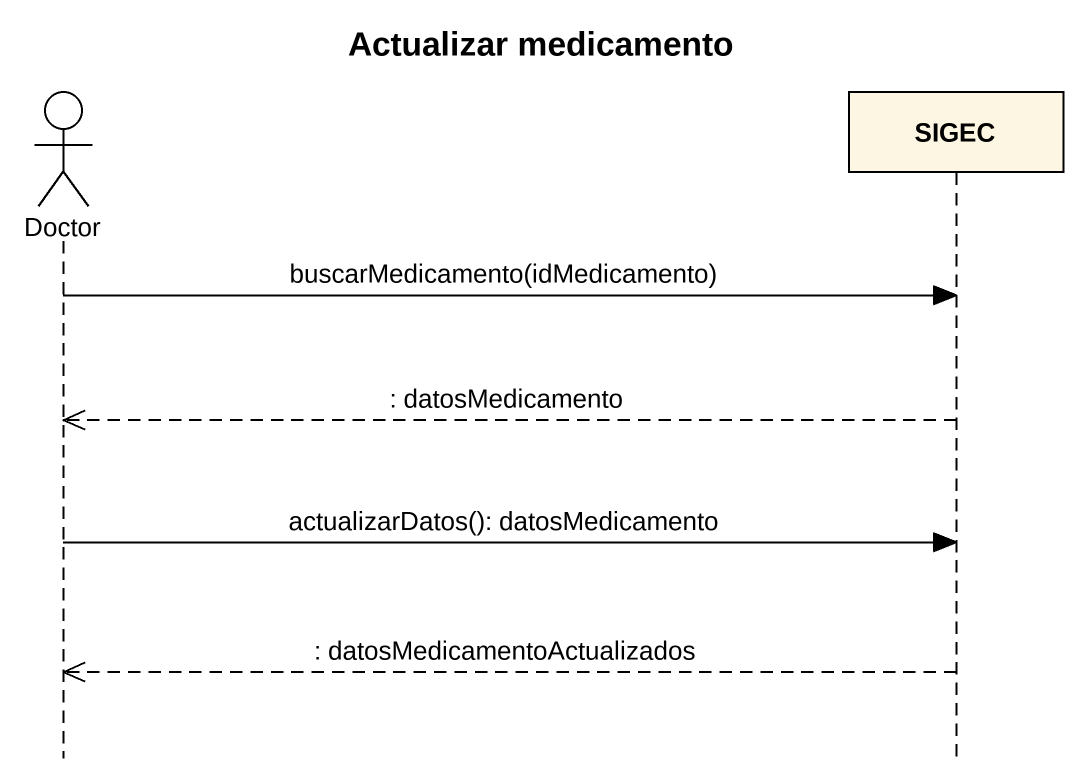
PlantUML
@startuml
title Actualizar medicamento
hide footbox
actor Doctor
participant SIGEC

Doctor -> SIGEC : buscarMedicamento(idMedicamento)
SIGEC -->> Doctor : : datosMedicamento
Doctor -> SIGEC : actualizarDatos(): datosMedicamento
SIGEC -->> Doctor : : datosMedicamentoActualizados
@enduml
